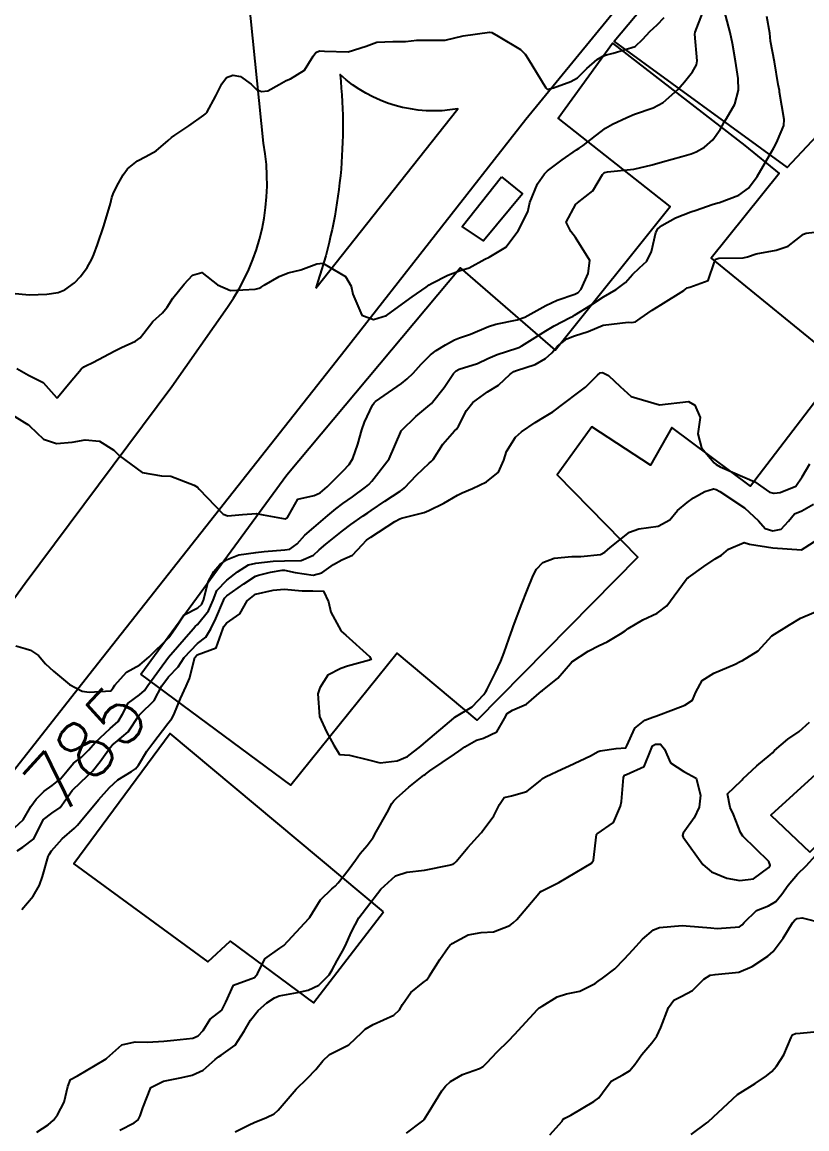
# Model space of a CAD drawing. Header units: metres. Extents: x 307586 to 320046, y 7427249 to 7434250.
# Drawn here: x 319223.3 to 319278, y 7428876.1 to 7428953.3 of the extents above; entities that cross this region are included whole.
import ezdxf
from ezdxf.enums import TextEntityAlignment as Align

# ---------------------------------------------------------------- set-up
doc = ezdxf.new("R2010")
doc.units = ezdxf.units.M
doc.header["$MEASUREMENT"] = 0
for name, color, linetype in [('Cotas', 45, 'Continuous'), ('Curvas de Nivel 1m', 11, 'Continuous'), ('Curvas de Nivel 5m', 15, 'Continuous'), ('Edificações', 30, 'Continuous'), ('Vias Primárias', 230, 'Continuous')]:
    doc.layers.add(name, color=color, linetype=linetype)
doc.styles.add('Style-STANDARD', font='STANDARD.shx')

msp = doc.modelspace()

# ---------------------------------------------------------------- linework, layer by layer
at = {"layer": 'Curvas de Nivel 1m', "flags": 128}
for points, elevation in [([(319221.722, 7428926.424), (319223.465, 7428925.364), (319223.704, 7428925.219), (319223.83, 7428925.118), (319224.788, 7428924.198), (319225.691, 7428923.886), (319226.794, 7428923.977), (319227.694, 7428924.156), (319228.695, 7428924.057), (319229.687, 7428923.428), (319230.099, 7428923.036), (319231.666, 7428921.876), (319233.024, 7428921.645), (319233.662, 7428921.622), (319235.301, 7428920.975), (319235.517, 7428920.838), (319235.65, 7428920.714), (319237.328, 7428918.953), (319237.632, 7428918.843), (319238.658, 7428918.935), (319239.634, 7428919.017), (319240.103, 7428918.915), (319241.63, 7428918.639), (319241.797, 7428918.732), (319241.903, 7428918.897), (319242.517, 7428920.018), (319243.654, 7428920.259), (319244.082, 7428920.448), (319244.562, 7428920.867), (319245.674, 7428921.982), (319246.093, 7428922.432), (319246.362, 7428922.843), (319246.694, 7428923.839), (319246.978, 7428924.837), (319247.163, 7428925.384), (319247.729, 7428926.555), (319247.83, 7428926.73), (319247.925, 7428926.827), (319249.746, 7428928.083), (319250.147, 7428928.398), (319250.549, 7428928.792), (319251.125, 7428929.423), (319251.772, 7428930.063), (319252.171, 7428930.382), (319252.815, 7428930.77), (319253.444, 7428931.106), (319253.788, 7428931.25), (319254.563, 7428931.521), (319255.796, 7428932.045), (319256.318, 7428932.204), (319257.801, 7428932.507), (319258.331, 7428932.702), (319259.811, 7428933.512), (319260.599, 7428933.888), (319261.819, 7428934.292), (319262.065, 7428934.413), (319262.271, 7428934.656), (319262.751, 7428935.739), (319262.867, 7428936.65), (319261.869, 7428938.24), (319261.544, 7428938.663), (319261.227, 7428939.323), (319261.901, 7428940.564), (319261.953, 7428940.609), (319262.013, 7428940.659), (319263.066, 7428941.493), (319263.741, 7428942.642), (319263.837, 7428942.728), (319263.924, 7428942.775), (319264.105, 7428942.818), (319265.927, 7428943.021), (319267.214, 7428943.313), (319267.932, 7428943.524), (319269.269, 7428943.903), (319269.938, 7428944.087), (319270.279, 7428944.218), (319270.852, 7428944.551), (319271.443, 7428945.053), (319271.962, 7428945.785), (319272.23, 7428946.277), (319272.394, 7428946.536), (319272.967, 7428947.546), (319273.224, 7428948.528), (319273.206, 7428949.326), (319273.02, 7428950.53), (319272.801, 7428951.767), (319272.639, 7428952.534), (319272.135, 7428954.467)], 783), ([(319222.576, 7428934.372), (319223.814, 7428934.245), (319225.019, 7428934.306), (319225.816, 7428934.423), (319226.294, 7428934.609), (319226.965, 7428935.079), (319227.374, 7428935.53), (319227.839, 7428936.169), (319228.175, 7428936.738), (319228.308, 7428937.063), (319228.558, 7428937.758), (319228.994, 7428939.053), (319229.456, 7428940.614), (319229.57, 7428941.045), (319229.652, 7428941.288), (319229.905, 7428941.816), (319230.34, 7428942.613), (319230.654, 7428943.033), (319231.351, 7428943.604), (319231.932, 7428943.899), (319232.653, 7428944.296), (319233.493, 7428945.005), (319233.722, 7428945.227), (319233.949, 7428945.379), (319234.92, 7428946.024), (319235.97, 7428946.777), (319236.082, 7428946.858), (319236.181, 7428946.968), (319236.812, 7428948.134), (319237.218, 7428948.958), (319237.547, 7428949.405), (319237.999, 7428949.567), (319238.531, 7428949.472), (319239.261, 7428948.931), (319239.64, 7428948.576), (319239.988, 7428948.431), (319240.426, 7428948.478), (319241.229, 7428948.908), (319241.713, 7428949.187), (319241.999, 7428949.319), (319242.983, 7428949.916), (319243.599, 7428950.884), (319243.77, 7428951.138), (319244.027, 7428951.25), (319244.381, 7428951.229), (319246.026, 7428951.184), (319247.284, 7428951.583), (319248.033, 7428951.857), (319249.133, 7428951.913), (319250.034, 7428951.903), (319250.814, 7428952.013), (319252.035, 7428952.008), (319252.792, 7428952.016), (319254.038, 7428952.301), (319255.874, 7428952.565), (319256.041, 7428952.53), (319256.472, 7428952.292), (319258.029, 7428951.359), (319258.352, 7428951.031), (319258.57, 7428950.702), (319259.482, 7428949.207), (319259.806, 7428948.683), (319259.904, 7428948.593), (319259.992, 7428948.587), (319260.066, 7428948.605), (319260.342, 7428948.677), (319261.551, 7428949.113), (319262.004, 7428949.386), (319262.648, 7428950.019), (319263.374, 7428950.646), (319263.784, 7428950.884), (319264.026, 7428950.985), (319264.495, 7428951.1), (319266.033, 7428951.574), (319266.569, 7428952.073), (319267.038, 7428952.6), (319267.571, 7428953.071), (319268.053, 7428953.586)], 781), ([(319222.859, 7428909.787), (319223.518, 7428909.595), (319223.894, 7428909.491), (319224.458, 7428909.106), (319224.946, 7428908.534), (319225.502, 7428908.013), (319226.609, 7428907.079), (319227.486, 7428906.62), (319227.989, 7428906.559), (319229.487, 7428906.645), (319229.662, 7428906.867), (319229.76, 7428907.037), (319230.591, 7428907.94), (319231.507, 7428908.467), (319232.159, 7428909.01), (319233.527, 7428910.358), (319233.977, 7428910.993), (319234.588, 7428911.944), (319235.555, 7428912.443), (319235.836, 7428912.69), (319235.938, 7428912.966), (319236.281, 7428914.258), (319236.667, 7428914.959), (319237.087, 7428915.459), (319237.596, 7428915.815), (319238.403, 7428916.136), (319239.604, 7428916.303), (319240.169, 7428916.35), (319241.606, 7428916.47), (319241.972, 7428916.532), (319242.473, 7428916.891), (319242.997, 7428917.509), (319243.625, 7428918.045), (319244.621, 7428918.865), (319245.16, 7428919.337), (319245.646, 7428919.709), (319246.322, 7428920.174), (319247.231, 7428920.834), (319247.459, 7428921.038), (319247.667, 7428921.259), (319248.874, 7428922.812), (319249.702, 7428924.703), (319249.725, 7428924.777), (319249.738, 7428924.8), (319250.74, 7428925.768), (319251.73, 7428926.595), (319251.826, 7428926.684), (319251.911, 7428926.778), (319252.713, 7428927.8), (319253.377, 7428928.764), (319253.553, 7428928.965), (319253.758, 7428929.072), (319255.035, 7428929.47), (319255.769, 7428929.804), (319256.399, 7428930.099), (319257.78, 7428930.524), (319257.914, 7428930.575), (319258.121, 7428930.705), (319259.794, 7428931.753), (319260.38, 7428932.091), (319261.487, 7428932.663), (319261.698, 7428932.767), (319261.805, 7428932.826), (319262.932, 7428933.529), (319263.818, 7428934.108), (319264.708, 7428934.627), (319265.346, 7428935.102), (319265.839, 7428935.671), (319266.319, 7428936.132), (319266.829, 7428936.6), (319267.174, 7428937.283), (319267.465, 7428938.594), (319267.609, 7428938.86), (319267.88, 7428939.087), (319268.842, 7428939.623), (319269.895, 7428940.035), (319270.288, 7428940.165), (319271.404, 7428940.545), (319271.781, 7428940.665), (319271.904, 7428940.696), (319273.243, 7428941.193), (319273.915, 7428941.695), (319274.527, 7428942.511), (319275.374, 7428943.935), (319275.681, 7428944.494), (319275.774, 7428944.664), (319275.951, 7428945.007), (319276.392, 7428946.061), (319276.409, 7428946.486), (319276.091, 7428948.39), (319276.077, 7428948.489), (319275.999, 7428948.915), (319275.726, 7428950.494), (319275.467, 7428951.929), (319275.4, 7428952.5), (319275.211, 7428953.659)], 784), ([(319222.928, 7428929.128), (319223.748, 7428928.645), (319224.768, 7428928.13), (319225.701, 7428927.09), (319225.733, 7428927.068), (319225.754, 7428927.068), (319225.782, 7428927.09), (319226.653, 7428928.172), (319227.422, 7428929.073), (319227.601, 7428929.225), (319227.755, 7428929.308), (319228.228, 7428929.533), (319229.766, 7428930.349), (319230.228, 7428930.576), (319231.216, 7428931.026), (319231.541, 7428931.257), (319231.781, 7428931.575), (319232.424, 7428932.383), (319233.085, 7428933.007), (319233.414, 7428933.397), (319233.813, 7428934.031), (319234.592, 7428934.988), (319235.181, 7428935.631), (319235.835, 7428935.798), (319236.929, 7428934.959), (319237.819, 7428934.559), (319239.546, 7428934.65), (319239.821, 7428934.714), (319239.962, 7428934.778), (319240.184, 7428934.916), (319241.211, 7428935.527), (319241.836, 7428935.785), (319242.728, 7428936.002), (319243.846, 7428936.422), (319244.262, 7428936.458), (319245.833, 7428935.528), (319246.232, 7428934.846), (319246.363, 7428934.299), (319246.969, 7428932.838), (319247.8, 7428932.522), (319248.693, 7428932.817), (319249.811, 7428933.626), (319250.494, 7428934.115), (319251.452, 7428934.784), (319251.666, 7428934.941), (319251.827, 7428935.036), (319252.978, 7428935.626), (319253.841, 7428935.938), (319254.45, 7428936.144), (319255.562, 7428936.734), (319255.854, 7428936.881), (319257.015, 7428937.565), (319257.873, 7428938.71), (319258.553, 7428940.04), (319258.681, 7428940.698), (319259.219, 7428941.994), (319259.704, 7428942.683), (319259.925, 7428942.905), (319260.935, 7428943.668), (319261.94, 7428944.355), (319262.128, 7428944.471), (319262.399, 7428944.655), (319263.259, 7428945.341), (319263.961, 7428945.866), (319264.452, 7428946.146), (319265.44, 7428946.618), (319265.975, 7428946.845), (319267.29, 7428947.287), (319267.984, 7428947.655), (319269.008, 7428948.575), (319269.464, 7428949.105), (319270.012, 7428949.806), (319270.301, 7428950.275), (319270.34, 7428950.557), (319270.182, 7428952.418), (319270.214, 7428952.558), (319270.716, 7428953.894)], 782), ([(319222.966, 7428895.499), (319223.353, 7428895.761), (319224.124, 7428896.34), (319224.502, 7428897.099), (319224.797, 7428897.677), (319225.383, 7428898.12), (319225.966, 7428898.505), (319226.351, 7428899.08), (319226.785, 7428899.69), (319227.405, 7428900.279), (319228.212, 7428901.058), (319228.753, 7428901.72), (319229.438, 7428902.694), (319229.594, 7428902.885), (319229.807, 7428903.036), (319230.69, 7428903.788), (319231.462, 7428904.95), (319231.523, 7428905.019), (319232.511, 7428905.971), (319233.039, 7428906.997), (319233.499, 7428907.629), (319234.179, 7428908.31), (319234.594, 7428908.979), (319235.523, 7428909.956), (319236.109, 7428910.383), (319236.453, 7428910.961), (319236.801, 7428911.701), (319237.336, 7428912.952), (319237.409, 7428913.107), (319237.566, 7428913.272), (319238.748, 7428914.106), (319239.58, 7428914.636), (319239.78, 7428914.719), (319240.617, 7428914.91), (319241.434, 7428915.052), (319241.585, 7428915.054), (319242.338, 7428914.892), (319243.581, 7428914.703), (319244.199, 7428914.871), (319244.996, 7428915.454), (319245.597, 7428915.789), (319246.341, 7428916.103), (319246.998, 7428916.836), (319247.309, 7428917.14), (319247.618, 7428917.353), (319249.284, 7428918.46), (319249.631, 7428918.637), (319249.754, 7428918.676), (319250.203, 7428918.794), (319251.329, 7428919.091), (319251.639, 7428919.208), (319252.69, 7428919.727), (319253.656, 7428920.288), (319253.966, 7428920.448), (319254.7, 7428920.744), (319255.668, 7428921.208), (319256.5, 7428921.896), (319256.87, 7428922.718), (319257.072, 7428923.333), (319257.699, 7428924.322), (319258.099, 7428924.704), (319259.053, 7428925.35), (319259.719, 7428925.743), (319260.291, 7428926.108), (319261.061, 7428926.667), (319261.435, 7428926.964), (319261.738, 7428927.195), (319262.57, 7428927.826), (319263.397, 7428928.644), (319263.588, 7428928.809), (319263.756, 7428928.828), (319264.166, 7428928.634), (319264.978, 7428927.854), (319265.738, 7428927.165), (319267.733, 7428926.59), (319269.735, 7428926.81), (319270.195, 7428926.555), (319270.567, 7428925.705), (319270.392, 7428924.553), (319270.659, 7428923.584), (319271.521, 7428922.542), (319271.682, 7428922.433), (319271.944, 7428922.274), (319273.673, 7428921.523), (319274.374, 7428921.213), (319275.383, 7428920.494), (319275.662, 7428920.43), (319275.716, 7428920.436), (319276.123, 7428920.485), (319277.222, 7428920.92), (319277.674, 7428921.565), (319278.204, 7428922.462)], 786), ([(319223.297, 7428891.404), (319224.08, 7428892.333), (319224.523, 7428893.098), (319224.721, 7428893.704), (319225.114, 7428895.092), (319225.191, 7428895.246), (319225.349, 7428895.506), (319226.102, 7428896.343), (319226.966, 7428897.074), (319227.169, 7428897.278), (319227.378, 7428897.538), (319228.622, 7428899.052), (319229.402, 7428899.899), (319229.988, 7428900.453), (319230.924, 7428901.025), (319231.217, 7428901.22), (319231.42, 7428901.476), (319232, 7428902.446), (319232.41, 7428903.005), (319233.457, 7428904.361), (319233.731, 7428904.717), (319233.889, 7428904.986), (319234.349, 7428906.113), (319234.745, 7428906.977), (319234.969, 7428907.505), (319235.338, 7428908.972), (319235.515, 7428909.148), (319236.829, 7428909.648), (319237.303, 7428910.952), (319237.358, 7428911.129), (319237.539, 7428911.37), (319238.467, 7428912.019), (319238.987, 7428912.929), (319239.568, 7428913.384), (319240.804, 7428913.675), (319241.571, 7428913.74), (319242.831, 7428913.626), (319243.57, 7428913.614), (319244.301, 7428913.6), (319244.667, 7428912.863), (319244.823, 7428912.128), (319245.514, 7428910.85), (319245.542, 7428910.815), (319245.865, 7428910.52), (319247.516, 7428909.036), (319247.629, 7428908.828), (319247.512, 7428908.784), (319245.98, 7428908.374), (319245.507, 7428908.214), (319244.611, 7428907.749), (319244.06, 7428906.864), (319243.921, 7428906.431), (319244.036, 7428904.864), (319244.512, 7428903.8), (319245.037, 7428902.854), (319245.433, 7428902.205), (319246.117, 7428902.163), (319247.433, 7428901.834), (319248.251, 7428901.637), (319249.433, 7428901.768), (319250.154, 7428902.075), (319251.095, 7428902.783), (319251.277, 7428902.95), (319251.446, 7428903.097), (319253.386, 7428904.751), (319253.425, 7428904.789), (319253.464, 7428904.818), (319254.679, 7428905.534), (319255.488, 7428906.402), (319255.619, 7428906.6), (319255.701, 7428906.728), (319256.295, 7428907.932), (319256.657, 7428908.719), (319256.907, 7428909.331), (319257.379, 7428910.712), (319257.423, 7428910.832), (319257.548, 7428911.182), (319258.126, 7428912.702), (319258.482, 7428913.606), (319258.913, 7428914.69), (319259.145, 7428915.132), (319259.597, 7428915.591), (319260.383, 7428915.89), (319261.603, 7428916.005), (319262.233, 7428916.021), (319263.606, 7428916.152), (319263.921, 7428916.323), (319264.284, 7428916.63), (319265.624, 7428917.708), (319266.29, 7428917.939), (319267.628, 7428918.117), (319268.442, 7428918.578), (319268.986, 7428919.226), (319269.651, 7428919.785), (319270.098, 7428920.113), (319270.889, 7428920.548), (319271.477, 7428920.729), (319271.664, 7428920.691), (319271.925, 7428920.537), (319273.646, 7428919.416), (319274.614, 7428918.505), (319275.092, 7428917.96), (319275.626, 7428917.796), (319276.204, 7428917.907), (319276.721, 7428918.479), (319277.13, 7428918.986), (319277.644, 7428919.19), (319278.454, 7428919.654)], 787), ([(319224.338, 7428875.875), (319225.123, 7428876.4), (319225.491, 7428876.723), (319225.768, 7428877.084), (319226.247, 7428877.974), (319226.494, 7428879.077), (319226.681, 7428879.552), (319227.16, 7428879.811), (319229.059, 7428880.929), (319229.173, 7428881.007), (319229.192, 7428881.02), (319229.21, 7428881.04), (319230.247, 7428881.97), (319231.19, 7428882.178), (319232.044, 7428882.153), (319233.191, 7428882.221), (319233.88, 7428882.296), (319235.195, 7428882.445), (319235.569, 7428882.595), (319235.922, 7428882.963), (319236.403, 7428883.766), (319237.217, 7428884.393), (319237.511, 7428884.946), (319238.048, 7428886.131), (319239.248, 7428886.57), (319239.508, 7428886.658), (319239.718, 7428886.915), (319240.213, 7428887.961), (319241.271, 7428888.7), (319241.547, 7428888.896), (319243.292, 7428890.787), (319243.33, 7428890.832), (319243.348, 7428890.869), (319244.089, 7428892.084), (319244.894, 7428892.854), (319245.133, 7428893.044), (319245.327, 7428893.261), (319246.032, 7428894.147), (319246.539, 7428894.838), (319246.87, 7428895.315), (319247.359, 7428895.874), (319247.758, 7428896.433), (319247.982, 7428896.821), (319248.734, 7428898.158), (319249.066, 7428898.805), (319249.207, 7428898.992), (319249.398, 7428899.168), (319250.264, 7428899.937), (319251.31, 7428900.781), (319251.383, 7428900.821), (319251.424, 7428900.846), (319251.711, 7428901.061), (319253.438, 7428902.228), (319253.746, 7428902.44), (319254.157, 7428902.743), (319254.982, 7428903.2), (319255.449, 7428903.34), (319256.392, 7428903.783), (319256.924, 7428904.715), (319257.108, 7428905.074), (319257.472, 7428905.296), (319258.462, 7428905.711), (319259.492, 7428906.625), (319259.522, 7428906.65), (319259.564, 7428906.679), (319260.637, 7428907.533), (319261.512, 7428908.556), (319261.609, 7428908.659), (319262.753, 7428909.413), (319263.53, 7428909.801), (319264.084, 7428910.075), (319265.011, 7428910.615), (319265.331, 7428910.826), (319265.547, 7428910.986), (319266.554, 7428911.599), (319267.558, 7428912.068), (319268.231, 7428912.58), (319269.581, 7428914.415), (319269.651, 7428914.491), (319269.748, 7428914.558), (319270.816, 7428915.326), (319271.603, 7428915.849), (319272.04, 7428916.1), (319272.542, 7428916.526), (319273.618, 7428916.988), (319273.988, 7428916.878), (319275.614, 7428916.617), (319277.613, 7428916.47), (319279.626, 7428917.765)], 788), ([(319230.126, 7428876.022), (319231.126, 7428876.544), (319231.394, 7428876.751), (319231.543, 7428877.014), (319231.71, 7428877.583), (319232.283, 7428879.003), (319233.157, 7428879.445), (319234.44, 7428879.697), (319235.162, 7428879.852), (319235.917, 7428880.211), (319236.758, 7428880.954), (319236.987, 7428881.141), (319237.177, 7428881.249), (319238.163, 7428881.96), (319238.79, 7428882.926), (319239.211, 7428883.691), (319239.767, 7428884.365), (319240.369, 7428884.909), (319240.884, 7428885.247), (319241.23, 7428885.39), (319242.497, 7428885.618), (319243.237, 7428885.782), (319243.972, 7428886.132), (319244.694, 7428886.856), (319244.906, 7428887.204), (319245.263, 7428887.855), (319245.625, 7428888.491), (319245.807, 7428888.845), (319246.266, 7428889.858), (319246.782, 7428890.835), (319247.004, 7428891.126), (319247.303, 7428891.511), (319248.298, 7428892.815), (319249.332, 7428893.753), (319250.111, 7428894.017), (319251.337, 7428894.146), (319253.073, 7428894.487), (319253.341, 7428894.57), (319253.448, 7428894.643), (319253.547, 7428894.748), (319254.366, 7428895.732), (319255.282, 7428896.731), (319255.327, 7428896.777), (319255.374, 7428896.835), (319256.169, 7428897.938), (319256.584, 7428898.718), (319256.91, 7428899.205), (319257.402, 7428899.325), (319258.471, 7428899.63), (319259.419, 7428900.404), (319259.567, 7428900.532), (319259.824, 7428900.676), (319260.908, 7428901.185), (319261.43, 7428901.414), (319262.919, 7428902.119), (319263.441, 7428902.428), (319263.599, 7428902.47), (319264.693, 7428902.618), (319265.375, 7428902.68), (319265.445, 7428902.815), (319266.007, 7428904.055), (319266.694, 7428904.598), (319267.247, 7428904.811), (319267.467, 7428904.891), (319268.69, 7428905.356), (319269.479, 7428905.66), (319270.033, 7428906.006), (319270.262, 7428906.552), (319270.689, 7428907.36), (319271.506, 7428907.871), (319272.999, 7428908.518), (319273.337, 7428908.691), (319273.517, 7428908.774), (319274.588, 7428909.439), (319275.543, 7428910.49), (319276.771, 7428911.258), (319277.555, 7428911.716), (319279.252, 7428912.445)], 789), ([(319250.088, 7428875.821), (319251.13, 7428876.607), (319251.236, 7428876.674), (319251.332, 7428876.777), (319251.681, 7428877.314), (319252.554, 7428878.759), (319252.812, 7428879.101), (319253.163, 7428879.421), (319254.001, 7428879.912), (319255.177, 7428880.33), (319255.435, 7428880.472), (319255.699, 7428880.725), (319256.417, 7428881.491), (319257.198, 7428882.251), (319257.623, 7428882.704), (319259.221, 7428884.447), (319259.346, 7428884.554), (319259.539, 7428884.677), (319260.591, 7428885.308), (319261.236, 7428885.519), (319262.17, 7428885.715), (319263.247, 7428886.258), (319263.457, 7428886.421), (319263.741, 7428886.625), (319264.605, 7428887.271), (319265.266, 7428887.936), (319265.578, 7428888.298), (319265.854, 7428888.604), (319266.547, 7428889.334), (319267.294, 7428889.979), (319267.727, 7428890.153), (319269.299, 7428890.283), (319269.58, 7428890.276), (319271.297, 7428890.12), (319271.736, 7428890.093), (319273.298, 7428890.196), (319273.483, 7428890.326), (319273.623, 7428890.507), (319274.481, 7428891.329), (319275.315, 7428891.659), (319275.828, 7428891.975), (319276.255, 7428892.481), (319276.698, 7428893.108), (319277.337, 7428893.873), (319277.954, 7428894.461), (319278.611, 7428895.194)], 791), ([(319260.087, 7428875.701), (319260.929, 7428876.662), (319261.013, 7428876.782), (319261.135, 7428876.864), (319261.546, 7428877.063), (319263.147, 7428878.024), (319263.494, 7428878.282), (319263.756, 7428878.624), (319264.345, 7428879.438), (319265.172, 7428879.891), (319265.626, 7428880.156), (319266.009, 7428880.602), (319266.491, 7428881.296), (319267.198, 7428882.112), (319267.545, 7428882.585), (319267.821, 7428883.192), (319268.339, 7428884.573), (319268.712, 7428885.086), (319269.235, 7428885.35), (319270.034, 7428885.759), (319270.814, 7428886.544), (319271.256, 7428886.834), (319271.605, 7428886.883), (319273.258, 7428887.031), (319274.189, 7428887.427), (319275.27, 7428888.156), (319275.643, 7428888.486), (319276.349, 7428889.418), (319277.001, 7428890.473), (319277.134, 7428890.642), (319277.306, 7428890.769), (319277.657, 7428890.815), (319279.118, 7428890.443)], 792), ([(319269.941, 7428875.732), (319271.017, 7428876.541), (319271.083, 7428876.591), (319271.134, 7428876.629), (319273.153, 7428878.51), (319274.392, 7428879.271), (319275.173, 7428879.811), (319275.541, 7428880.123), (319275.872, 7428880.483), (319276.398, 7428881.271), (319276.897, 7428882.473), (319277.002, 7428882.675), (319277.206, 7428882.772), (319277.526, 7428882.785), (319279.208, 7428882.954)], 793)]:
    msp.add_lwpolyline(points, dxfattribs=dict(at, elevation=elevation))
at = {"layer": 'Curvas de Nivel 5m', "flags": 128}
for points, elevation in [([(319222.809, 7428897.118), (319223.378, 7428897.667), (319223.91, 7428898.582), (319224.281, 7428899.101), (319224.842, 7428899.652), (319225.402, 7428900.041), (319225.97, 7428900.522), (319226.439, 7428901.08), (319226.882, 7428901.614), (319227.427, 7428902.008), (319227.967, 7428902.53), (319228.403, 7428903.056), (319229.453, 7428904.023), (319229.992, 7428904.5), (319230.304, 7428905.032), (319230.704, 7428905.798), (319231.483, 7428906.371), (319231.836, 7428906.666), (319232.071, 7428907.011), (319233.513, 7428908.99), (319235.232, 7428910.975), (319235.376, 7428911.132), (319235.538, 7428911.284), (319236.299, 7428912.215), (319236.609, 7428912.96), (319236.878, 7428913.649), (319237.577, 7428914.371), (319238.32, 7428914.939), (319239.086, 7428915.432), (319239.592, 7428915.558), (319240.805, 7428915.698), (319241.595, 7428915.719), (319242.751, 7428915.733), (319243.601, 7428916.115), (319244.007, 7428916.474), (319244.476, 7428916.867), (319245.623, 7428917.808), (319246.22, 7428918.251), (319247.074, 7428918.836), (319247.404, 7428919.064), (319247.639, 7428919.225), (319248.586, 7428919.879), (319249.66, 7428920.576), (319249.798, 7428920.662), (319249.949, 7428920.797), (319250.788, 7428921.673), (319251.68, 7428922.518), (319251.821, 7428922.639), (319251.94, 7428922.777), (319252.613, 7428923.852), (319253.448, 7428924.763), (319253.577, 7428924.89), (319253.708, 7428925.09), (319254.285, 7428926.191), (319254.712, 7428926.745), (319255.74, 7428927.487), (319256.511, 7428927.957), (319257.322, 7428928.714), (319257.566, 7428928.902), (319257.757, 7428928.971), (319259.051, 7428929.403), (319259.77, 7428929.812), (319260.231, 7428930.22), (319260.612, 7428930.672), (319261.258, 7428931.195), (319261.79, 7428931.399), (319262.746, 7428931.698), (319263.798, 7428932.136), (319265.531, 7428932.345), (319265.8, 7428932.32), (319266.048, 7428932.36), (319266.38, 7428932.604), (319267.216, 7428933.189), (319267.813, 7428933.56), (319269.419, 7428934.566), (319269.655, 7428934.733), (319269.826, 7428934.797), (319271.119, 7428935.262), (319271.547, 7428936.543), (319271.647, 7428936.75), (319271.856, 7428936.82), (319273.548, 7428936.831), (319273.857, 7428936.896), (319274.468, 7428937.12), (319275.862, 7428937.371), (319276.692, 7428937.655), (319277.765, 7428938.471), (319277.831, 7428938.513), (319277.874, 7428938.529), (319277.955, 7428938.55), (319279.878, 7428938.786)], 785), ([(319238.15, 7428875.901), (319239.125, 7428876.403), (319239.476, 7428876.569), (319240.347, 7428876.908), (319240.864, 7428877.174), (319241.138, 7428877.411), (319242.407, 7428878.881), (319243.16, 7428879.625), (319243.783, 7428880.248), (319244.264, 7428880.859), (319244.725, 7428881.309), (319245.183, 7428881.541), (319246.066, 7428881.965), (319246.983, 7428882.832), (319247.087, 7428882.948), (319247.205, 7428883.058), (319247.781, 7428883.394), (319249.215, 7428884.051), (319249.606, 7428884.409), (319249.812, 7428884.794), (319250.396, 7428885.628), (319251.246, 7428886.314), (319251.517, 7428886.507), (319251.7, 7428886.773), (319252.415, 7428887.913), (319253.005, 7428888.754), (319253.121, 7428888.907), (319253.277, 7428889.046), (319254.389, 7428889.637), (319255.289, 7428889.801), (319256.155, 7428889.857), (319257.297, 7428890.285), (319257.537, 7428890.468), (319257.778, 7428890.703), (319259.321, 7428892.525), (319259.395, 7428892.606), (319259.506, 7428892.678), (319260.703, 7428893.292), (319261.333, 7428893.654), (319262.979, 7428894.635), (319263.127, 7428894.852), (319263.329, 7428896.631), (319263.373, 7428896.669), (319264.526, 7428897.474), (319265.012, 7428898.614), (319265.067, 7428898.944), (319265.208, 7428900.612), (319265.274, 7428900.761), (319265.425, 7428900.816), (319266.664, 7428901.365), (319267.136, 7428902.593), (319267.225, 7428902.812), (319267.446, 7428902.93), (319267.784, 7428902.923), (319268.071, 7428902.581), (319268.499, 7428901.64), (319269.428, 7428901.027), (319270.271, 7428900.552), (319270.578, 7428899.375), (319270.493, 7428898.549), (319270.149, 7428897.789), (319269.375, 7428896.721), (319269.316, 7428896.561), (319269.371, 7428896.458), (319270.754, 7428894.546), (319271.338, 7428894.035), (319272.407, 7428893.597), (319273.332, 7428893.426), (319274.283, 7428893.551), (319275.341, 7428894.341), (319275.408, 7428894.424), (319275.424, 7428894.489), (319275.347, 7428894.745), (319273.531, 7428896.508), (319273.376, 7428896.772), (319272.887, 7428898.017), (319272.641, 7428898.521), (319272.465, 7428899.466), (319273.421, 7428900.373), (319273.482, 7428900.45), (319273.524, 7428900.509), (319274.516, 7428901.415), (319275.44, 7428902.199), (319275.592, 7428902.338), (319275.744, 7428902.487), (319276.659, 7428903.27), (319277.456, 7428903.821), (319278.167, 7428904.459)], 790)]:
    msp.add_lwpolyline(points, dxfattribs=dict(at, elevation=elevation))
at = {"layer": 'Edificações'}
for points in [[(319284.951, 7428952.037), (319273.101, 7428962.111), (319264.564, 7428951.908), (319276.629, 7428943.137), (319284.951, 7428952.037)], [(319231.576, 7428907.808), (319241.764, 7428921.698), (319253.837, 7428936.123), (319260.441, 7428930.406), (319268.475, 7428940.411), (319260.661, 7428946.568), (319264.454, 7428951.784), (319273.665, 7428944.667), (319276.055, 7428942.701), (319271.319, 7428936.799), (319280.491, 7428929.32), (319274.06, 7428920.926), (319268.58, 7428924.998), (319267.09, 7428922.371), (319263.013, 7428925.042), (319260.596, 7428921.701), (319266.207, 7428915.965), (319255.023, 7428904.602), (319249.436, 7428909.285), (319242.039, 7428900.078), (319231.576, 7428907.808)], [(319256.71, 7428942.467), (319258.168, 7428941.291), (319255.448, 7428938.014), (319253.962, 7428939.023), (319256.71, 7428942.467)], [(319278.206, 7428895.408), (319291.329, 7428908.189), (319299.496, 7428914.486), (319294.715, 7428918.231), (319287.45, 7428909.289), (319283.185, 7428913.409), (319279.371, 7428909.844), (319283.777, 7428905.536), (319275.473, 7428897.983), (319278.206, 7428895.408)], [(319248.481, 7428891.233), (319233.621, 7428903.679), (319226.901, 7428894.586), (319236.245, 7428887.747), (319237.795, 7428889.209), (319243.608, 7428884.908), (319248.481, 7428891.233)]]:
    msp.add_lwpolyline(points, dxfattribs=at)
at = {"layer": 'Vias Primárias'}
for points in [[(319136.885, 7428826.256), (319153.55, 7428838.922), (319161.002, 7428846.653), (319173.674, 7428858.047), (319189.95, 7428870.486), (319203.116, 7428886.586), (319214.565, 7428901.809), (319223.511, 7428914.147), (319233.733, 7428927.872), (319237.624, 7428933.388, 0.202258), (319240.124, 7428944.829), (319238.794, 7428957.884), (319235.186, 7428970.774), (319230.964, 7428987.379), (319227.517, 7428998.279, 0.321187), (319225.297, 7428999.942), (319215.195, 7429001.384), (319198.301, 7429003.832), (319180.797, 7429005.897), (319159.13, 7429008.398), (319136.127, 7429011.233)], [(319136.885, 7428826.256), (319153.55, 7428838.922), (319161.002, 7428846.653), (319173.674, 7428858.047), (319189.95, 7428870.486), (319203.116, 7428886.586), (319214.565, 7428901.809), (319223.511, 7428914.147), (319233.733, 7428927.872), (319237.624, 7428933.388, 0.202258), (319240.124, 7428944.829), (319238.794, 7428957.884), (319235.186, 7428970.774), (319230.964, 7428987.379), (319227.517, 7428998.279, 0.321187), (319225.297, 7428999.942), (319215.195, 7429001.384), (319198.301, 7429003.832), (319180.797, 7429005.897), (319159.13, 7429008.398), (319136.127, 7429011.233)], [(319243.766, 7428934.723), (319253.679, 7428947.22, -0.232899), (319245.462, 7428949.603, -0.110261), (319243.766, 7428934.723, 1.592506)], [(319243.766, 7428934.723), (319253.679, 7428947.22, -0.232899), (319245.462, 7428949.603, -0.110261), (319243.766, 7428934.723, 1.592506)]]:
    msp.add_lwpolyline(points, format="xyb", dxfattribs=at)
at = {"layer": 'Vias Primárias', "elevation": 800.863}
msp.add_lwpolyline([(319139.932, 7428817.806, -0.08602), (319146.501, 7428823.996), (319158.869, 7428833.808), (319171.852, 7428849.025), (319189.933, 7428864.631), (319202.377, 7428875.377), (319215.596, 7428892.068), (319227.962, 7428907.763), (319245.818, 7428930.412), (319258.418, 7428946.488), (319273.725, 7428965.205), (319287.951, 7428983.065, -0.202369), (319301.543, 7428990.471), (319329.908, 7428987.003), (319353.172, 7428983.753), (319378.755, 7428980.276)], format="xyb", dxfattribs=at)
msp.add_lwpolyline([(319139.932, 7428817.806, -0.08602), (319146.501, 7428823.996), (319158.869, 7428833.808), (319171.852, 7428849.025), (319189.933, 7428864.631), (319202.377, 7428875.377), (319215.596, 7428892.068), (319227.962, 7428907.763), (319245.818, 7428930.412), (319258.418, 7428946.488), (319273.725, 7428965.205), (319287.951, 7428983.065, -0.202369), (319301.543, 7428990.471), (319329.908, 7428987.003), (319353.172, 7428983.753), (319378.755, 7428980.276)], format="xyb", dxfattribs=at)

# ---------------------------------------------------------------- texts
at = {"layer": 'Cotas', "style": 'Style-STANDARD'}
msp.add_text('785', height=4, rotation=47.33776, dxfattribs=at).set_placement((319227.722, 7428902.584, 785), align=Align.MIDDLE_CENTER)

doc.saveas('drawing.dxf')
